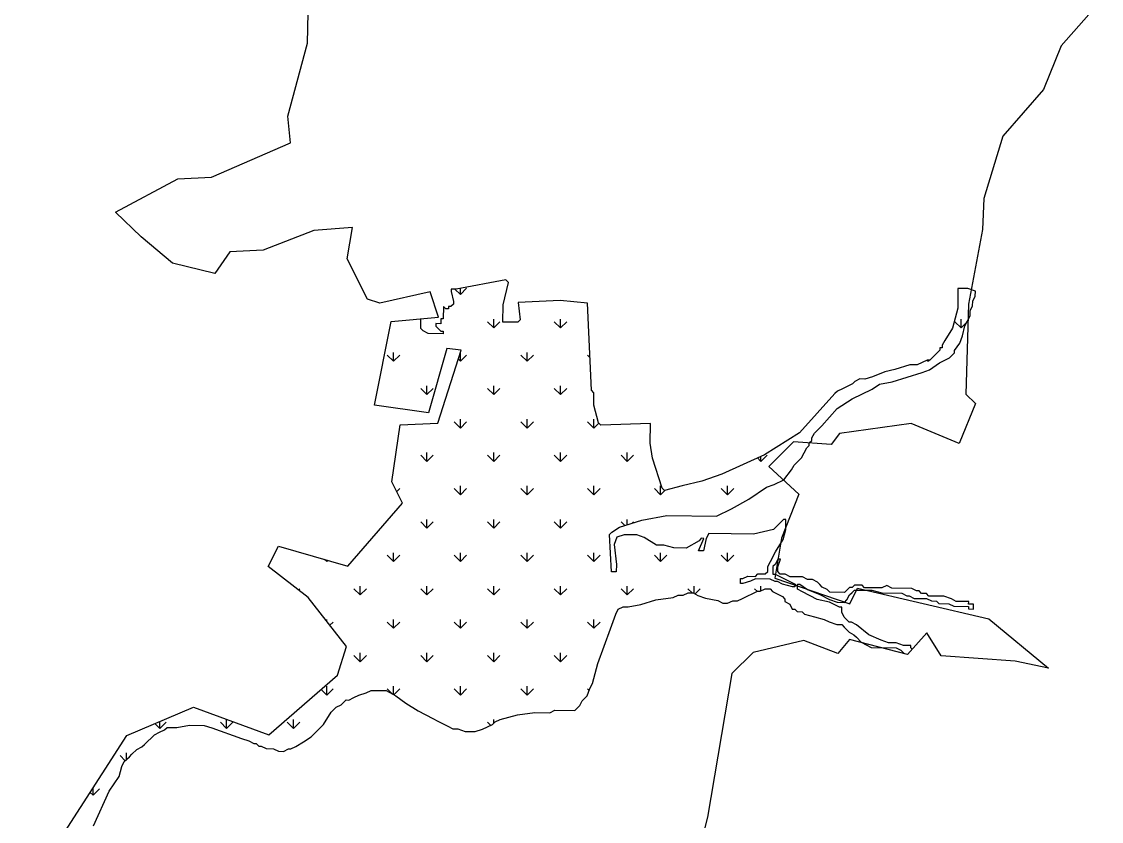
# Model space of a CAD drawing. Header units: metres. Extents: x 284839 to 287372, y 2026062 to 2031238.
# Drawn here: x 285403 to 287145, y 2027358 to 2028649 of the extents above; entities that cross this region are included whole.
import ezdxf

# ---------------------------------------------------------------- set-up
doc = ezdxf.new("R2010")
doc.units = ezdxf.units.M
doc.layers.add('MANGROOVES', color=112, linetype='Continuous')
doc.layers.add('village', color=3, linetype='Continuous')

msp = doc.modelspace()

# ---------------------------------------------------------------- linework, layer by layer
at = {"layer": 'MANGROOVES'}
for p, q in [((286184.5, 2028232.5), (286104.1, 2028217.5)), ((286180, 2028192.4), (286188.5, 2028228.4)), ((286188.5, 2028228.4), (286184.5, 2028232.5)), ((286104.1, 2028217.5), (286096.1, 2028217.6)), ((286096.1, 2028217.6), (286096.1, 2028213.6)), ((286096.1, 2028213.6), (286099.8, 2028197.5)), ((286914, 2028218.7), (286913.5, 2028186.6)), ((286930, 2028218.5), (286914, 2028218.7)), ((286942, 2028214.3), (286930, 2028218.5)), ((286937.7, 2028198.3), (286941.9, 2028206.3)), ((286941.9, 2028206.3), (286942, 2028214.3)), ((286083.7, 2028189.7), (286083.4, 2028169.7)), ((286087.7, 2028185.7), (286083.7, 2028189.7)), ((286095.7, 2028189.6), (286091.7, 2028189.6)), ((286091.7, 2028189.6), (286091.7, 2028185.6)), ((286099.8, 2028193.5), (286095.7, 2028189.6)), ((286099.8, 2028197.5), (286099.8, 2028193.5)), ((286179.6, 2028164.4), (286180, 2028192.4)), ((286272.3, 2028199.2), (286204.1, 2028196.1)), ((286204.1, 2028196.1), (286207.7, 2028168)), ((286316.3, 2028194.6), (286272.3, 2028199.2)), ((286322.4, 2028054.2), (286316.3, 2028194.6)), ((286933.5, 2028182.4), (286937.6, 2028190.3)), ((286937.6, 2028190.3), (286937.7, 2028198.3)), ((286047.2, 2028154.1), (286047.4, 2028170.2)), ((286079.4, 2028169.7), (286079.3, 2028161.7)), ((286083.4, 2028169.7), (286079.4, 2028169.7)), ((286091.7, 2028185.6), (286087.7, 2028185.7)), ((286913.5, 2028186.6), (286905.1, 2028154.7)), ((286925.2, 2028158.4), (286933.4, 2028174.3)), ((286933.4, 2028174.3), (286933.5, 2028182.4)), ((286051.1, 2028150.1), (286047.2, 2028154.1)), ((286079.3, 2028161.7), (286071.3, 2028161.8)), ((286071.3, 2028161.8), (286071.3, 2028157.8)), ((286071.3, 2028157.8), (286079.2, 2028149.7)), ((286203.6, 2028164.1), (286179.6, 2028164.4)), ((286207.7, 2028168), (286203.6, 2028164.1)), ((286905.1, 2028154.7), (286892.8, 2028134.8)), ((286921, 2028142.4), (286925.2, 2028158.4)), ((286059.1, 2028145.9), (286051.1, 2028150.1)), ((286083.1, 2028145.6), (286059.1, 2028145.9)), ((286079.2, 2028149.7), (286083.2, 2028149.6)), ((286083.2, 2028149.6), (286083.1, 2028145.6)), ((286916.8, 2028130.5), (286921, 2028142.4)), ((286884.6, 2028118.9), (286868.3, 2028103)), ((286888.6, 2028122.8), (286884.6, 2028122.9)), ((286884.6, 2028122.9), (286884.6, 2028118.9)), ((286888.7, 2028126.8), (286888.6, 2028122.8)), ((286892.8, 2028134.8), (286888.7, 2028126.8)), ((286908.6, 2028118.5), (286916.8, 2028130.5)), ((286908.6, 2028114.5), (286908.6, 2028118.5)), ((286864.3, 2028103.1), (286856.2, 2028099.2)), ((286868.3, 2028103), (286864.3, 2028103.1)), ((286884.3, 2028098.8), (286900.4, 2028106.6)), ((286900.4, 2028106.6), (286908.6, 2028114.5)), ((286795.9, 2028084), (286775.8, 2028076.2)), ((286812, 2028087.8), (286795.9, 2028084)), ((286836.1, 2028095.4), (286812, 2028087.8)), ((286831.9, 2028075.5), (286856, 2028083.2)), ((286848.2, 2028095.3), (286836.1, 2028095.4)), ((286856.2, 2028099.2), (286848.2, 2028095.3)), ((286856, 2028083.2), (286868.1, 2028087)), ((286868.1, 2028087), (286884.3, 2028098.8)), ((286747.6, 2028068.6), (286743.5, 2028064.6)), ((286755.7, 2028072.5), (286747.6, 2028068.6)), ((286763.7, 2028072.4), (286755.7, 2028072.5)), ((286775.8, 2028076.2), (286763.7, 2028072.4)), ((286787.6, 2028064), (286807.7, 2028067.8)), ((286807.7, 2028067.8), (286831.9, 2028075.5)), ((286326.4, 2028050.1), (286322.4, 2028054.2)), ((286326.1, 2028030.1), (286326.4, 2028050.1)), ((286715.3, 2028048.9), (286658.3, 2027985.6)), ((286719.3, 2028052.9), (286715.3, 2028048.9)), ((286727.4, 2028056.8), (286719.3, 2028052.9)), ((286743.5, 2028064.6), (286727.4, 2028056.8)), ((286743.2, 2028040.6), (286775.5, 2028056.2)), ((286775.5, 2028056.2), (286787.6, 2028064)), ((286718.9, 2028024.8), (286743.2, 2028040.6)), ((286333.8, 2028001.9), (286326.1, 2028030.1)), ((286694.5, 2027997.1), (286718.9, 2028024.8)), ((286337.7, 2027997.9), (286333.8, 2028001.9)), ((286417.9, 2028000.8), (286337.7, 2027997.9)), ((286417.5, 2027968.7), (286417.9, 2028000.8)), ((286682.3, 2027985.2), (286694.5, 2027997.1)), ((286658.3, 2027985.6), (286601.7, 2027950.2)), ((286678.2, 2027977.3), (286682.3, 2027985.2)), ((286421.2, 2027944.6), (286417.5, 2027968.7)), ((286661.7, 2027945.4), (286670, 2027961.3)), ((286670, 2027961.3), (286674, 2027965.3)), ((286674, 2027965.3), (286674.1, 2027969.3)), ((286674.1, 2027969.3), (286678.2, 2027973.3)), ((286678.2, 2027973.3), (286678.2, 2027977.3)), ((286436.6, 2027896.3), (286421.2, 2027944.6)), ((286601.7, 2027950.2), (286533.1, 2027919.1)), ((286657.7, 2027941.5), (286661.7, 2027945.4)), ((286645.4, 2027925.6), (286649.6, 2027933.5)), ((286649.6, 2027933.5), (286657.7, 2027941.5)), ((286533.1, 2027919.1), (286500.9, 2027907.5)), ((286617.1, 2027901.9), (286633.2, 2027909.7)), ((286633.2, 2027909.7), (286645.4, 2027925.6)), ((286440.5, 2027892.2), (286436.6, 2027896.3)), ((286468.7, 2027899.9), (286440.5, 2027892.2)), ((286500.9, 2027907.5), (286468.7, 2027899.9)), ((286576.7, 2027878.4), (286605, 2027898.1)), ((286605, 2027898.1), (286617.1, 2027901.9)), ((286548.4, 2027862.7), (286576.7, 2027878.4)), ((286524.2, 2027851), (286548.4, 2027862.7)), ((286367.6, 2027833.1), (286403.8, 2027844.6)), ((286403.8, 2027844.6), (286444, 2027852.1)), ((286444, 2027852.1), (286524.2, 2027851)), ((286632.3, 2027845.6), (286616.1, 2027829.7)), ((286636.4, 2027845.5), (286632.3, 2027845.6)), ((286636.1, 2027829.5), (286636.4, 2027845.5)), ((286351.4, 2027821.3), (286355.5, 2027825.2)), ((286354.6, 2027761.1), (286351.4, 2027821.3)), ((286355.5, 2027825.2), (286367.6, 2027833.1)), ((286511.8, 2027823.1), (286507.7, 2027815.2)), ((286583.9, 2027822.2), (286511.8, 2027823.1)), ((286600, 2027825.9), (286583.9, 2027822.2)), ((286616.1, 2027829.7), (286600, 2027825.9)), ((286631.9, 2027813.5), (286636.1, 2027829.5)), ((286363.4, 2027817.1), (286359.2, 2027805.1)), ((286359.2, 2027805.1), (286362.8, 2027773)), ((286375.4, 2027820.9), (286363.4, 2027817.1)), ((286395.5, 2027820.7), (286375.4, 2027820.9)), ((286407.5, 2027816.5), (286395.5, 2027820.7)), ((286427.3, 2027804.2), (286407.5, 2027816.5)), ((286439.4, 2027804), (286427.3, 2027804.2)), ((286455.3, 2027799.8), (286439.4, 2027804)), ((286496.1, 2027811.1), (286475.4, 2027799.5)), ((286495.4, 2027795.3), (286503.7, 2027815.2)), ((286499.6, 2027815.3), (286496.1, 2027811.1)), ((286503.7, 2027815.2), (286499.6, 2027815.3)), ((286507.7, 2027815.2), (286503.4, 2027795.2)), ((286619.6, 2027793.6), (286631.9, 2027813.5)), ((286475.4, 2027799.5), (286455.3, 2027799.8)), ((286503.4, 2027795.2), (286495.4, 2027795.3)), ((286611.4, 2027777.7), (286619.6, 2027793.6)), ((286362.8, 2027773), (286362.6, 2027761)), ((286607.2, 2027761.7), (286607.3, 2027769.7)), ((286607.3, 2027769.7), (286611.4, 2027777.7)), ((286615.3, 2027769.6), (286615.1, 2027757.6)), ((286619.4, 2027773.6), (286615.3, 2027769.6)), ((286623.5, 2027781.5), (286619.4, 2027773.6)), ((286623.2, 2027761.5), (286623.3, 2027769.5)), ((286623.3, 2027769.5), (286627.5, 2027781.5)), ((286627.5, 2027781.5), (286623.5, 2027781.5)), ((286362.6, 2027761), (286354.6, 2027761.1)), ((286566.9, 2027750.2), (286575, 2027754.1)), ((286575, 2027754.1), (286587, 2027753.9)), ((286587, 2027753.9), (286591.1, 2027757.9)), ((286591.1, 2027757.9), (286603.1, 2027757.7)), ((286603.1, 2027757.7), (286607.2, 2027761.7)), ((286615.1, 2027757.6), (286619.1, 2027757.5)), ((286619.1, 2027757.5), (286651, 2027741.1)), ((286627.2, 2027757.4), (286623.2, 2027761.5)), ((286635.2, 2027757.3), (286627.2, 2027757.4)), ((286643.1, 2027753.2), (286635.2, 2027757.3)), ((286663.2, 2027752.9), (286643.1, 2027753.2)), ((286671.1, 2027748.8), (286663.2, 2027752.9)), ((286562.8, 2027742.2), (286562.9, 2027750.3)), ((286566.8, 2027742.2), (286562.8, 2027742.2)), ((286562.9, 2027750.3), (286566.9, 2027750.2)), ((286578.9, 2027746), (286566.8, 2027742.2)), ((286587, 2027749.9), (286578.9, 2027746)), ((286611, 2027749.6), (286587, 2027749.9)), ((286619, 2027745.5), (286611, 2027749.6)), ((286623, 2027745.4), (286619, 2027745.5)), ((286631, 2027741.3), (286623, 2027745.4)), ((286646.9, 2027737.1), (286631, 2027741.3)), ((286650.9, 2027737.1), (286646.9, 2027737.1)), ((286651, 2027741.1), (286650.9, 2027737.1)), ((286654.9, 2027733), (286655, 2027741)), ((286655, 2027741), (286659, 2027741)), ((286659, 2027741), (286670.9, 2027732.8)), ((286679.2, 2027748.7), (286671.1, 2027748.8)), ((286687.1, 2027744.6), (286679.2, 2027748.7)), ((286691.1, 2027740.5), (286687.1, 2027744.6)), ((286695, 2027736.5), (286691.1, 2027740.5)), ((286703, 2027732.4), (286695, 2027736.5)), ((286739.1, 2027735.9), (286731, 2027728)), ((286743.1, 2027735.8), (286739.1, 2027735.9)), ((286747.2, 2027739.8), (286743.1, 2027735.8)), ((286759.2, 2027739.6), (286747.2, 2027739.8)), ((286763.2, 2027735.6), (286759.2, 2027739.6)), ((286791.2, 2027735.2), (286763.2, 2027735.6)), ((286799.3, 2027739.1), (286791.2, 2027735.2)), ((286807.3, 2027735), (286799.3, 2027739.1)), ((286839.3, 2027734.5), (286807.3, 2027735)), ((286847.3, 2027730.4), (286839.3, 2027734.5)), ((286426.2, 2027716), (286454.3, 2027719.6)), ((286454.3, 2027719.6), (286462.3, 2027723.5)), ((286462.3, 2027723.5), (286470.4, 2027723.4)), ((286470.4, 2027723.4), (286478.4, 2027727.3)), ((286478.4, 2027727.3), (286486.4, 2027727.2)), ((286486.4, 2027727.2), (286494.4, 2027723.1)), ((286494.4, 2027723.1), (286506.4, 2027718.9)), ((286506.4, 2027718.9), (286526.4, 2027714.7)), ((286558.4, 2027714.2), (286566.5, 2027718.1)), ((286566.5, 2027718.1), (286590.7, 2027729.8)), ((286590.7, 2027729.8), (286594.7, 2027729.8)), ((286594.7, 2027729.8), (286602.8, 2027733.7)), ((286602.8, 2027733.7), (286610.8, 2027733.6)), ((286610.8, 2027733.6), (286614.8, 2027729.5)), ((286614.8, 2027729.5), (286630.7, 2027721.3)), ((286630.7, 2027721.3), (286634.6, 2027717.2)), ((286634.6, 2027717.2), (286634.6, 2027713.2)), ((286662.9, 2027728.9), (286654.9, 2027733)), ((286686.7, 2027716.5), (286662.9, 2027728.9)), ((286670.9, 2027732.8), (286690.9, 2027724.5)), ((286690.9, 2027724.5), (286706.8, 2027716.3)), ((286707, 2027728.3), (286703, 2027732.4)), ((286731, 2027728), (286707, 2027728.3)), ((286734.8, 2027715.9), (286739, 2027723.8)), ((286739, 2027723.8), (286743, 2027727.8)), ((286743, 2027727.8), (286747.1, 2027731.8)), ((286747.1, 2027731.8), (286775.1, 2027731.4)), ((286775.1, 2027731.4), (286791.1, 2027727.2)), ((286791.1, 2027727.2), (286823.2, 2027726.7)), ((286823.2, 2027726.7), (286831.2, 2027722.6)), ((286831.2, 2027722.6), (286835.2, 2027722.6)), ((286835.2, 2027722.6), (286843.1, 2027718.4)), ((286843.1, 2027718.4), (286863.2, 2027718.2)), ((286851.3, 2027730.4), (286847.3, 2027730.4)), ((286855.3, 2027726.3), (286851.3, 2027730.4)), ((286863.3, 2027726.2), (286855.3, 2027726.3)), ((286863.2, 2027718.2), (286871.1, 2027714.1)), ((286867.2, 2027722.1), (286863.3, 2027726.2)), ((286891.3, 2027721.8), (286867.2, 2027722.1)), ((286903.3, 2027717.6), (286891.3, 2027721.8)), ((286911.2, 2027713.5), (286903.3, 2027717.6)), ((286361.7, 2027692.8), (286365.8, 2027700.8)), ((286365.8, 2027700.8), (286373.9, 2027704.7)), ((286373.9, 2027704.7), (286381.9, 2027704.6)), ((286381.9, 2027704.6), (286402, 2027708.3)), ((286402, 2027708.3), (286426.2, 2027716)), ((286526.4, 2027714.7), (286534.3, 2027710.5)), ((286534.3, 2027710.5), (286542.3, 2027710.4)), ((286542.3, 2027710.4), (286550.4, 2027714.3)), ((286550.4, 2027714.3), (286558.4, 2027714.2)), ((286634.6, 2027713.2), (286642.6, 2027709.1)), ((286642.6, 2027709.1), (286646.5, 2027701)), ((286646.5, 2027701), (286650.5, 2027701)), ((286650.5, 2027701), (286654.4, 2027696.9)), ((286706.7, 2027712.3), (286686.7, 2027716.5)), ((286722.7, 2027704), (286706.7, 2027712.3)), ((286706.8, 2027716.3), (286718.8, 2027712.1)), ((286718.8, 2027712.1), (286730.8, 2027711.9)), ((286726.7, 2027704), (286722.7, 2027704)), ((286726.6, 2027695.9), (286726.7, 2027704)), ((286730.8, 2027711.9), (286734.8, 2027715.9)), ((286871.1, 2027714.1), (286879.1, 2027714)), ((286879.1, 2027714), (286883.1, 2027709.9)), ((286883.1, 2027709.9), (286899.1, 2027709.7)), ((286899.1, 2027709.7), (286907.1, 2027705.6)), ((286907.1, 2027705.6), (286931.1, 2027705.2)), ((286931.3, 2027713.3), (286911.2, 2027713.5)), ((286931.1, 2027705.2), (286931.1, 2027701.2)), ((286931.1, 2027701.2), (286939.1, 2027701.1)), ((286931.2, 2027709.2), (286931.3, 2027713.3)), ((286939.2, 2027709.1), (286931.2, 2027709.2)), ((286939.1, 2027701.1), (286939.2, 2027709.1)), ((286353.4, 2027668.9), (286361.7, 2027692.8)), ((286654.4, 2027696.9), (286662.4, 2027696.8)), ((286662.4, 2027696.8), (286666.4, 2027692.7)), ((286666.4, 2027692.7), (286682.4, 2027688.5)), ((286682.4, 2027688.5), (286698.3, 2027684.3)), ((286698.3, 2027684.3), (286706.3, 2027680.2)), ((286730.5, 2027687.9), (286726.6, 2027695.9)), ((286738.4, 2027679.8), (286730.5, 2027687.9)), ((286332.6, 2027613), (286353.4, 2027668.9)), ((286706.3, 2027680.2), (286718.3, 2027676)), ((286718.3, 2027676), (286726.3, 2027675.9)), ((286726.3, 2027675.9), (286730.3, 2027671.8)), ((286730.3, 2027671.8), (286738.2, 2027663.7)), ((286742.4, 2027679.7), (286738.4, 2027679.8)), ((286750.3, 2027675.6), (286742.4, 2027679.7)), ((286770.2, 2027659.3), (286750.3, 2027675.6)), ((286738.2, 2027663.7), (286746.1, 2027659.6)), ((286746.1, 2027659.6), (286750.1, 2027655.5)), ((286750.1, 2027655.5), (286758, 2027647.4)), ((286758, 2027647.4), (286773.9, 2027639.2)), ((286790.1, 2027651), (286770.2, 2027659.3)), ((286802.1, 2027646.8), (286790.1, 2027651)), ((286773.9, 2027639.2), (286814, 2027638.6)), ((286814.1, 2027646.7), (286802.1, 2027646.8)), ((286814, 2027638.6), (286822, 2027634.5)), ((286826.1, 2027642.5), (286814.1, 2027646.7)), ((286822, 2027634.5), (286825.9, 2027630.5)), ((286825.9, 2027630.5), (286825.9, 2027629.1)), ((286838.1, 2027642.3), (286826.1, 2027642.5)), ((286838, 2027638.3), (286838.1, 2027642.3)), ((286840, 2027636.3), (286838, 2027638.3)), ((286324.1, 2027581), (286332.6, 2027613)), ((286320, 2027573.1), (286324.1, 2027581)), ((285939, 2027558.1), (285947, 2027562)), ((285947, 2027562), (285959.1, 2027565.9)), ((285959.1, 2027565.9), (285967.2, 2027569.8)), ((285967.2, 2027569.8), (285991.2, 2027569.5)), ((285991.2, 2027569.5), (286007.1, 2027561.2)), ((286007.1, 2027561.2), (286023, 2027549)), ((286307.7, 2027553.2), (286315.8, 2027561.1)), ((286315.8, 2027561.1), (286320, 2027573.1)), ((285902.6, 2027534.6), (285910.7, 2027542.5)), ((285910.7, 2027542.5), (285918.8, 2027546.4)), ((285918.8, 2027546.4), (285926.9, 2027554.3)), ((285926.9, 2027554.3), (285930.9, 2027554.2)), ((285930.9, 2027554.2), (285939, 2027558.1)), ((286023, 2027549), (286042.9, 2027536.7)), ((286295.5, 2027537.3), (286303.6, 2027545.2)), ((286303.6, 2027545.2), (286307.7, 2027553.2)), ((285890.3, 2027514.7), (285902.6, 2027534.6)), ((286042.9, 2027536.7), (286066.8, 2027524.3)), ((286175, 2027522.9), (286203.2, 2027530.5)), ((286203.2, 2027530.5), (286231.3, 2027534.2)), ((286231.3, 2027534.2), (286255.3, 2027533.8)), ((286255.3, 2027533.8), (286263.4, 2027537.7)), ((286263.4, 2027537.7), (286295.5, 2027537.3)), ((285633.6, 2027506.1), (285637.6, 2027510)), ((285637.6, 2027510), (285653.7, 2027509.8)), ((285653.7, 2027509.8), (285673.8, 2027513.6)), ((285673.8, 2027513.6), (285697.8, 2027513.2)), ((285697.8, 2027513.2), (285709.8, 2027509.1)), ((285709.8, 2027509.1), (285757.7, 2027492.4)), ((285882.1, 2027506.8), (285890.3, 2027514.7)), ((286066.8, 2027524.3), (286074.8, 2027520.2)), ((286074.8, 2027520.2), (286090.7, 2027512)), ((286090.7, 2027512), (286098.6, 2027507.9)), ((286098.6, 2027507.9), (286106.7, 2027507.8)), ((286106.7, 2027507.8), (286118.6, 2027503.6)), ((286146.7, 2027507.2), (286162.9, 2027515)), ((286162.9, 2027515), (286166.9, 2027519)), ((286166.9, 2027519), (286175, 2027522.9)), ((285601.2, 2027482.5), (285617.4, 2027498.3)), ((285617.4, 2027498.3), (285625.5, 2027502.2)), ((285625.5, 2027502.2), (285633.6, 2027506.1)), ((285757.7, 2027492.4), (285769.6, 2027488.2)), ((285857.8, 2027487), (285870, 2027494.9)), ((285870, 2027494.9), (285878.1, 2027502.8)), ((285878.1, 2027502.8), (285882.1, 2027506.8)), ((286118.6, 2027503.6), (286134.7, 2027503.4)), ((286134.7, 2027503.4), (286146.7, 2027507.2)), ((285580.9, 2027466.7), (285589.1, 2027474.6)), ((285589.1, 2027474.6), (285597.1, 2027478.5)), ((285597.1, 2027478.5), (285601.2, 2027482.5)), ((285769.6, 2027488.2), (285777.6, 2027484.1)), ((285777.6, 2027484.1), (285781.6, 2027484)), ((285781.6, 2027484), (285785.6, 2027480)), ((285785.6, 2027480), (285789.6, 2027479.9)), ((285789.6, 2027479.9), (285797.5, 2027475.8)), ((285797.5, 2027475.8), (285809.6, 2027475.7)), ((285809.6, 2027475.7), (285817.5, 2027471.5)), ((285825.5, 2027471.4), (285833.6, 2027475.3)), ((285833.6, 2027475.3), (285837.6, 2027475.3)), ((285837.6, 2027475.3), (285845.7, 2027479.2)), ((285845.7, 2027479.2), (285857.8, 2027487)), ((285568.7, 2027454.8), (285576.9, 2027462.7)), ((285576.9, 2027462.7), (285580.9, 2027466.7)), ((285817.5, 2027471.5), (285825.5, 2027471.4)), ((285560.4, 2027430.9), (285564.6, 2027446.9)), ((285564.6, 2027446.9), (285568.7, 2027454.8)), ((285544, 2027407), (285560.4, 2027430.9)), ((285519.2, 2027351.2), (285544, 2027407))]:
    msp.add_line(p, q, dxfattribs=at)
at = {"layer": 'MANGROOVES', "linetype": 'Continuous'}
for p, q in [((286111, 2028208.8), (286102.2, 2028217.5)), ((286111, 2028208.8), (286121.1, 2028218.9)), ((286111, 2028208.8), (286111, 2028218.8)), ((286047.3, 2028164.7), (286047, 2028165)), ((286164.8, 2028154.9), (286154.7, 2028165)), ((286164.8, 2028154.9), (286164.8, 2028169.2)), ((286164.8, 2028154.9), (286174.9, 2028165)), ((286272.6, 2028154.9), (286262.5, 2028165)), ((286272.6, 2028154.9), (286272.6, 2028169.2)), ((286272.6, 2028154.9), (286282.7, 2028165)), ((286919.2, 2028154.9), (286909.1, 2028165)), ((286919.2, 2028154.9), (286919.2, 2028169.2)), ((286919.2, 2028154.9), (286927.9, 2028163.6)), ((286003.2, 2028101), (285993.1, 2028111.1)), ((286003.2, 2028101), (286003.2, 2028115.3)), ((286003.2, 2028101), (286013.3, 2028111.1)), ((286111, 2028101), (286107.5, 2028104.5)), ((286111, 2028101), (286111, 2028115.3)), ((286111, 2028101), (286121.1, 2028111.1)), ((286218.7, 2028101), (286208.6, 2028111.1)), ((286218.7, 2028101), (286218.7, 2028115.3)), ((286218.7, 2028101), (286228.8, 2028111.1)), ((286320.1, 2028107.4), (286316.4, 2028111.1)), ((286865.3, 2028101), (286863.6, 2028102.7)), ((286865.3, 2028101), (286865.3, 2028103.1)), ((286865.3, 2028101), (286867.3, 2028103)), ((286057.1, 2028047.2), (286047, 2028057.3)), ((286057.1, 2028047.2), (286057.1, 2028061.4)), ((286057.1, 2028047.2), (286067.2, 2028057.3)), ((286164.8, 2028047.2), (286154.7, 2028057.3)), ((286164.8, 2028047.2), (286164.8, 2028061.4)), ((286164.8, 2028047.2), (286174.9, 2028057.3)), ((286272.6, 2028047.2), (286262.5, 2028057.3)), ((286272.6, 2028047.2), (286272.6, 2028061.4)), ((286272.6, 2028047.2), (286282.7, 2028057.3)), ((286111, 2027993.3), (286100.9, 2028003.4)), ((286111, 2027993.3), (286111, 2028007.6)), ((286111, 2027993.3), (286121.1, 2028003.4)), ((286218.7, 2027993.3), (286208.6, 2028003.4)), ((286218.7, 2027993.3), (286218.7, 2028007.6)), ((286218.7, 2027993.3), (286228.8, 2028003.4)), ((286326.5, 2027993.3), (286316.4, 2028003.4)), ((286326.5, 2027993.3), (286326.5, 2028007.6)), ((286326.5, 2027993.3), (286334.4, 2028001.2)), ((286057.1, 2027939.4), (286047, 2027949.5)), ((286057.1, 2027939.4), (286057.1, 2027953.7)), ((286057.1, 2027939.4), (286067.2, 2027949.5)), ((286164.8, 2027939.4), (286154.7, 2027949.5)), ((286164.8, 2027939.4), (286164.8, 2027953.7)), ((286164.8, 2027939.4), (286174.9, 2027949.5)), ((286272.6, 2027939.4), (286262.5, 2027949.5)), ((286272.6, 2027939.4), (286272.6, 2027953.7)), ((286272.6, 2027939.4), (286282.7, 2027949.5)), ((286380.4, 2027939.4), (286370.3, 2027949.5)), ((286380.4, 2027939.4), (286380.4, 2027953.7)), ((286380.4, 2027939.4), (286390.5, 2027949.5)), ((286595.9, 2027939.4), (286590.3, 2027945)), ((286595.9, 2027939.4), (286606, 2027949.5)), ((286595.9, 2027939.4), (286595.9, 2027947.6)), ((286008.3, 2027890.6), (286013.3, 2027895.6)), ((286111, 2027885.5), (286100.9, 2027895.6)), ((286111, 2027885.5), (286111, 2027899.8)), ((286111, 2027885.5), (286121.1, 2027895.6)), ((286218.7, 2027885.5), (286208.6, 2027895.6)), ((286218.7, 2027885.5), (286218.7, 2027899.8)), ((286218.7, 2027885.5), (286228.8, 2027895.6)), ((286326.5, 2027885.5), (286316.4, 2027895.6)), ((286326.5, 2027885.5), (286326.5, 2027899.8)), ((286326.5, 2027885.5), (286336.6, 2027895.6)), ((286434.2, 2027885.5), (286424.1, 2027895.6)), ((286434.2, 2027885.5), (286434.2, 2027899.8)), ((286434.2, 2027885.5), (286441.1, 2027892.4)), ((286542, 2027885.5), (286531.9, 2027895.6)), ((286542, 2027885.5), (286542, 2027899.8)), ((286542, 2027885.5), (286552.1, 2027895.6)), ((286057.1, 2027831.6), (286047, 2027841.7)), ((286057.1, 2027831.6), (286057.1, 2027845.9)), ((286057.1, 2027831.6), (286067.2, 2027841.7)), ((286164.8, 2027831.6), (286154.7, 2027841.7)), ((286164.8, 2027831.6), (286164.8, 2027845.9)), ((286164.8, 2027831.6), (286174.9, 2027841.7)), ((286272.6, 2027831.6), (286262.5, 2027841.7)), ((286272.6, 2027831.6), (286272.6, 2027845.9)), ((286272.6, 2027831.6), (286282.7, 2027841.7)), ((286376.2, 2027835.8), (286370.3, 2027841.7)), ((286380.4, 2027837.1), (286380.4, 2027845.9)), ((286388.4, 2027839.7), (286390.5, 2027841.7)), ((286003.2, 2027777.8), (285993.1, 2027787.9)), ((286003.2, 2027777.8), (286003.2, 2027792)), ((286003.2, 2027777.8), (286013.3, 2027787.9)), ((286111, 2027777.8), (286100.9, 2027787.9)), ((286111, 2027777.8), (286111, 2027792)), ((286111, 2027777.8), (286121.1, 2027787.9)), ((286218.7, 2027777.8), (286208.6, 2027787.9)), ((286218.7, 2027777.8), (286218.7, 2027792)), ((286218.7, 2027777.8), (286228.8, 2027787.9)), ((286326.5, 2027777.8), (286316.4, 2027787.9)), ((286326.5, 2027777.8), (286326.5, 2027792)), ((286326.5, 2027777.8), (286336.6, 2027787.9)), ((286434.2, 2027777.8), (286424.1, 2027787.9)), ((286434.2, 2027777.8), (286434.2, 2027792)), ((286434.2, 2027777.8), (286444.4, 2027787.9)), ((286542, 2027777.8), (286531.9, 2027787.9)), ((286542, 2027777.8), (286542, 2027792)), ((286542, 2027777.8), (286552.1, 2027787.9)), ((285895.4, 2027777.8), (285892, 2027781.1)), ((285895.4, 2027777.8), (285895.4, 2027780.2)), ((285895.4, 2027777.8), (285897.3, 2027779.6)), ((285949.3, 2027723.9), (285949.3, 2027738.2)), ((286057.1, 2027723.9), (286057.1, 2027738.2)), ((286164.8, 2027723.9), (286164.8, 2027738.2)), ((286272.6, 2027723.9), (286272.6, 2027738.2)), ((286380.4, 2027723.9), (286380.4, 2027738.2)), ((286488.1, 2027726.4), (286488.1, 2027738.2)), ((286595.9, 2027730.4), (286595.9, 2027738.2)), ((285849.6, 2027731.9), (285851.7, 2027734)), ((285949.3, 2027723.9), (285939.2, 2027734)), ((285949.3, 2027723.9), (285959.4, 2027734)), ((286057.1, 2027723.9), (286047, 2027734)), ((286057.1, 2027723.9), (286067.2, 2027734)), ((286164.8, 2027723.9), (286154.7, 2027734)), ((286164.8, 2027723.9), (286174.9, 2027734)), ((286272.6, 2027723.9), (286262.5, 2027734)), ((286272.6, 2027723.9), (286282.7, 2027734)), ((286380.4, 2027723.9), (286370.3, 2027734)), ((286380.4, 2027723.9), (286390.5, 2027734)), ((286484.8, 2027727.3), (286478, 2027734)), ((286489.8, 2027725.5), (286498.2, 2027734)), ((286590.2, 2027729.6), (286585.8, 2027734)), ((286605.7, 2027733.7), (286606, 2027734)), ((285895.4, 2027681.3), (285895.4, 2027684.3)), ((286003.2, 2027670), (286003.2, 2027684.3)), ((286111, 2027670), (286111, 2027684.3)), ((286218.7, 2027670), (286218.7, 2027684.3)), ((286326.5, 2027670), (286326.5, 2027684.3)), ((285900.4, 2027674.9), (285905.5, 2027680.1)), ((286003.2, 2027670), (285993.1, 2027680.1)), ((286003.2, 2027670), (286013.3, 2027680.1)), ((286111, 2027670), (286100.9, 2027680.1)), ((286111, 2027670), (286121.1, 2027680.1)), ((286218.7, 2027670), (286208.6, 2027680.1)), ((286218.7, 2027670), (286228.8, 2027680.1)), ((286326.5, 2027670), (286316.4, 2027680.1)), ((286326.5, 2027670), (286336.6, 2027680.1)), ((285949.3, 2027616.1), (285949.3, 2027630.4)), ((286057.1, 2027616.1), (286057.1, 2027630.4)), ((286164.8, 2027616.1), (286164.8, 2027630.4)), ((286272.6, 2027616.1), (286272.6, 2027630.4)), ((285949.3, 2027616.1), (285939.2, 2027626.2)), ((285949.3, 2027616.1), (285959.4, 2027626.2)), ((286057.1, 2027616.1), (286047, 2027626.2)), ((286057.1, 2027616.1), (286067.2, 2027626.2)), ((286164.8, 2027616.1), (286154.7, 2027626.2)), ((286164.8, 2027616.1), (286174.9, 2027626.2)), ((286272.6, 2027616.1), (286262.5, 2027626.2)), ((286272.6, 2027616.1), (286282.7, 2027626.2)), ((285895.4, 2027562.2), (285886.2, 2027571.4)), ((285895.4, 2027562.2), (285895.4, 2027576.5)), ((285895.4, 2027562.2), (285905.5, 2027572.3)), ((286001, 2027564.4), (285993.1, 2027572.3)), ((286003.2, 2027563.3), (286003.2, 2027576.5)), ((286003.9, 2027562.9), (286013.3, 2027572.3)), ((286111, 2027562.2), (286100.9, 2027572.3)), ((286111, 2027562.2), (286111, 2027576.5)), ((286111, 2027562.2), (286121.1, 2027572.3)), ((286218.7, 2027562.2), (286208.6, 2027572.3)), ((286218.7, 2027562.2), (286218.7, 2027576.5)), ((286218.7, 2027562.2), (286228.8, 2027572.3)), ((286318.9, 2027569.8), (286316.4, 2027572.3)), ((285626, 2027508.3), (285618.1, 2027516.3)), ((285626, 2027508.3), (285626, 2027519.7)), ((285626, 2027508.3), (285636.1, 2027518.4)), ((285733.8, 2027508.3), (285723.7, 2027518.4)), ((285733.8, 2027508.3), (285733.8, 2027522.6)), ((285733.8, 2027508.3), (285743.9, 2027518.4)), ((285841.6, 2027508.3), (285831.4, 2027518.4)), ((285841.6, 2027508.3), (285841.6, 2027522.6)), ((285841.6, 2027508.3), (285851.7, 2027518.4)), ((286159.7, 2027513.5), (286154.7, 2027518.4)), ((286164.8, 2027516.9), (286164.8, 2027522.6)), ((285570.3, 2027456.3), (285562, 2027464.6)), ((285572.1, 2027458.1), (285572.1, 2027468.8)), ((285518.3, 2027400.6), (285513.6, 2027405.2)), ((285518.3, 2027400.6), (285518.3, 2027412.3)), ((285518.3, 2027400.6), (285528.4, 2027410.7))]:
    msp.add_line(p, q, dxfattribs=at)
at = {"layer": 'village', "color": 3}
for p, q in [((285864.2, 2028614.6), (285866.6, 2028711.3)), ((287145.4, 2028684.2), (287080.4, 2028610.2)), ((285832.5, 2028496.5), (285864.2, 2028614.6)), ((287080.4, 2028610.2), (287052.2, 2028539.7)), ((287052.2, 2028539.7), (286986.4, 2028464.7)), ((285836.9, 2028453.7), (285832.5, 2028496.5)), ((285709.4, 2028398.2), (285836.9, 2028453.7)), ((286986.4, 2028464.7), (286955.8, 2028363.9)), ((285655.2, 2028395.4), (285709.4, 2028398.2)), ((285554.5, 2028341.5), (285655.2, 2028395.4)), ((286955.8, 2028363.9), (286953.6, 2028313.6)), ((285596, 2028302), (285554.5, 2028341.5)), ((285874.7, 2028312.2), (285793, 2028280.6)), ((285936.7, 2028316.8), (285874.7, 2028312.2)), ((285928.4, 2028266.3), (285936.7, 2028316.8)), ((286953.6, 2028313.6), (286930.8, 2028193.2)), ((285646.5, 2028259.6), (285596, 2028302)), ((285739, 2028277.7), (285715, 2028242.8)), ((285793, 2028280.6), (285739, 2028277.7)), ((285715, 2028242.8), (285646.5, 2028259.6)), ((285961, 2028201.2), (285928.4, 2028266.3)), ((286062.3, 2028213.4), (285981.1, 2028194.6)), ((286075.6, 2028172.4), (286062.3, 2028213.4)), ((285981.1, 2028194.6), (285961, 2028201.2)), ((286930.8, 2028193.2), (286926.5, 2028047.9)), ((285999.1, 2028165.3), (286075.6, 2028172.4)), ((285972.3, 2028030), (285999.1, 2028165.3)), ((286089, 2028121.5), (286059.8, 2028018.1)), ((286074.7, 2028001.1), (286112.1, 2028118.9)), ((286112.1, 2028118.9), (286089, 2028121.5)), ((286926.5, 2028047.9), (286942.2, 2028032.9)), ((286942.2, 2028032.9), (286915.7, 2027968.4)), ((286059.8, 2028018.1), (285972.3, 2028030)), ((286000.3, 2027906.3), (286014.1, 2027998.7)), ((286014.1, 2027998.7), (286074.7, 2028001.1)), ((286838.4, 2028000.4), (286722.9, 2027984.6)), ((286915.7, 2027968.4), (286838.4, 2028000.4)), ((286722.9, 2027984.6), (286709.1, 2027966.6)), ((286648.8, 2027970.9), (286608.8, 2027931.4)), ((286709.1, 2027966.6), (286648.8, 2027970.9)), ((286608.8, 2027931.4), (286656.9, 2027886.8)), ((286017.7, 2027872.2), (286000.3, 2027906.3)), ((286656.9, 2027886.8), (286629.3, 2027815.6)), ((285929.4, 2027770.4), (286017.7, 2027872.2)), ((286629.3, 2027815.6), (286618.4, 2027750.8)), ((285801.1, 2027769.8), (285817.3, 2027802.6)), ((285817.3, 2027802.6), (285929.4, 2027770.4)), ((285865.2, 2027719.7), (285801.1, 2027769.8)), ((286618.4, 2027750.8), (286739.5, 2027709.7)), ((286739.5, 2027709.7), (286752, 2027734.8)), ((286752, 2027734.8), (286963.6, 2027685.4)), ((285927.2, 2027640.7), (285865.2, 2027719.7)), ((286963.6, 2027685.4), (287060.2, 2027605.5)), ((286665, 2027650.3), (286583.3, 2027631.1)), ((286720.2, 2027629.1), (286665, 2027650.3)), ((286738.7, 2027651.8), (286720.2, 2027629.1)), ((286832.3, 2027627.7), (286738.7, 2027651.8)), ((286863.7, 2027662.9), (286832.3, 2027627.7)), ((286886.8, 2027625.4), (286863.7, 2027662.9)), ((285912.8, 2027594.6), (285927.2, 2027640.7)), ((286583.3, 2027631.1), (286549, 2027596.9)), ((287006.5, 2027617), (286886.8, 2027625.4)), ((287060.2, 2027605.5), (287006.5, 2027617)), ((286549, 2027596.9), (286509.7, 2027365.4)), ((285801.7, 2027498), (285912.8, 2027594.6)), ((285573, 2027497.1), (285680.4, 2027542.9)), ((285680.4, 2027542.9), (285801.7, 2027498)), ((285403, 2027233.8), (285573, 2027497.1)), ((286509.7, 2027365.4), (286467.9, 2027203.9))]:
    msp.add_line(p, q, dxfattribs=at)

doc.saveas('drawing.dxf')
